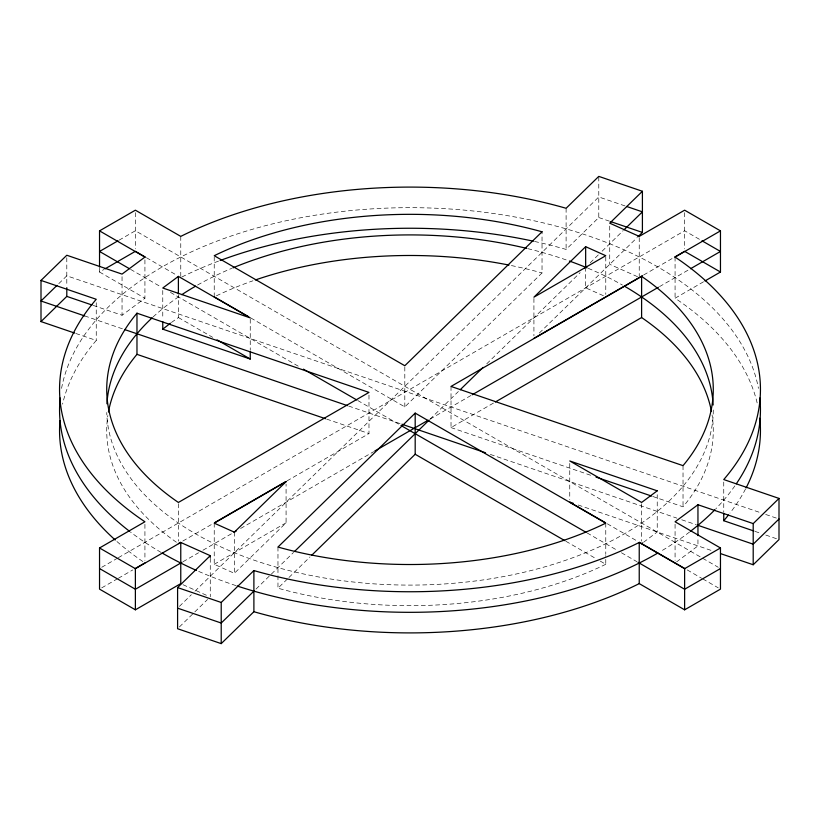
<?xml version="1.0" encoding="UTF-8"?>
<svg xmlns="http://www.w3.org/2000/svg" width="820" height="820" viewBox="0 0 820 820"><rect width="100%" height="100%" fill="white"/><g stroke="black" fill="none" stroke-linecap="round" stroke-linejoin="round"><path stroke-width="0.61" stroke-dasharray="4.1 3.07" d="M58.794 283.638L66.799 275.817L760.827 512.787M179.426 606.359L191.326 594.736M194.986 591.159L598.784 196.964L625.445 206.066M179.406 626.951L193.93 612.776M194.832 611.884L207.542 599.481M214.225 523.15L214.225 564.293L234.346 573.313L286.077 522.811L286.077 484.148M250.787 317.965L404.813 406.894L542.03 272.947L542.03 231.793M534.568 241.459A350.447 202.325 0 0 1 566.107 249.434L598.784 217.536L598.784 176.382M256.004 589.078L293.55 552.424M429.977 419.235L458.37 391.529M486.752 363.813L580.15 272.64M590.216 262.81L598.457 254.764M602.116 251.186L623.179 230.625M277.97 575.732L277.97 588.207L288.035 578.387M288.947 577.485L309.991 556.954M539.365 333.022L636.966 237.749M93.224 305.419L122.047 315.259L144.925 298.224L144.925 259.653M171.4 322.496L178.391 317.545L178.391 295.097M643.628 542.215L657.23 531.985L657.23 493.332M676.561 561.915L697.953 545.894L697.953 538.176M119.084 240.168L135.382 230.758L701.623 557.672M99.538 268.284L99.538 272.025L103.884 269.513M101.762 567.276L117.27 558.317M118.377 557.672L684.618 230.758L700.915 240.168M101.752 587.848L117.25 578.899M118.357 578.264L132.748 569.951M182.819 541.046L212.739 523.775M286.979 480.909L368.979 433.565L368.979 394.912M643.659 274.987L673.548 257.726M183.024 561.731L198.542 552.772M202.97 550.22L232.89 532.938M240.649 528.459L373.623 451.697M430.131 419.061L471.131 395.394M659.516 286.631L689.435 269.36M214.225 564.293L286.077 522.811M451.02 386.435L451.02 427.589L494.234 402.63M757.147 402.907A350.447 202.325 0 0 0 675.075 298.224L703.857 281.608M598.784 217.536L609.691 221.256M765.675 514.447L776.581 518.168M451.02 427.589L592.399 475.856M652.812 496.489L683.029 506.801A303.277 175.09 0 0 0 712.057 414.93M754.974 531.37L760.98 533.42M765.788 535.06L776.601 538.75M84.603 315.895L123.359 329.127M348.654 406.054L400.734 423.837M490.37 454.434L676.889 518.127M681.738 519.778L696.272 524.738M75.829 333.473L96.248 340.443A350.447 202.325 0 0 0 62.566 404.137M326.688 419.122L368.979 433.565M578.141 504.987L711.165 550.404M206.384 595.248L182.501 584.476M603.366 295.692L585.654 287.84L585.654 269.134M637.499 276.678L609.731 264.327L609.731 224.424M702.73 558.317L718.238 567.276M146.452 257.726L176.341 274.987M607.343 523.816L637.191 541.056M687.252 569.951L701.643 578.264M702.75 578.899L718.248 587.848M130.564 269.36L161.591 287.277M170.458 292.391L300.11 367.247M357.735 400.508L399.842 424.821M587.11 532.938L617.029 550.22M621.457 552.772L636.976 561.731M99.538 272.025L144.925 298.224M178.391 317.545L212.657 337.327M565.882 541.261L595.802 558.543M600.24 561.095L605.775 564.293L605.775 555.57M723.752 482.047L723.752 511.977M684.618 212.677L684.618 248.839M683.029 465.647L683.029 506.801M675.075 257.08L675.075 298.224M675.075 524.267L675.075 560.429M641.609 503.705L641.609 541.118M639.231 237.636L639.231 276.289M605.775 256.947L605.775 294.359M605.775 523.15L605.775 554.32M569.756 463.464L569.756 499.626M566.107 208.28L566.107 249.434M533.922 298.439L533.922 335.851M404.813 366.991L404.813 406.894M277.97 547.053L277.97 574.492M250.243 319.123L250.243 350.304M234.346 532.159L234.346 573.313M214.225 256.947L214.225 295.61M210.268 558.246L210.268 596.827M180.769 236.385L180.769 276.289M178.391 503.705L178.391 541.118M162.77 290.505L162.77 319.185M144.925 524.339L144.925 560.347M135.382 212.677L135.382 248.839M122.047 276.678L122.047 315.259M96.248 302.723L96.248 340.443M66.799 257.736L66.799 286.416M713.277 410A303.277 175.09 0 0 1 412.163 585.091A303.277 175.09 0 0 1 106.754 412.501M153.084 316.961A303.277 175.09 0 0 1 179.795 296.01M197.599 285.022A303.277 175.09 0 0 1 231.742 268.345M527.824 248.665A303.277 175.09 0 0 1 568.229 260.627M588.258 268.345A303.277 175.09 0 0 1 622.4 285.022M734.864 485.881A350.447 202.325 0 0 1 715.85 508.769M689.61 531.975A350.447 202.325 0 0 1 659.997 551.788M235.986 585.624A350.447 202.325 0 0 1 197.64 570.945M161.099 552.424A350.447 202.325 0 0 1 130.39 531.975M61.561 388.372A350.447 202.325 0 0 1 410 207.675A350.447 202.325 0 0 1 758.438 388.372M605.775 564.293A303.277 175.09 0 0 1 277.97 588.207M176.402 542.235A303.277 175.09 0 0 1 107.85 415.504M216.429 295.794A303.277 175.09 0 0 1 252.919 280.799M511.413 265.567A303.277 175.09 0 0 1 542.03 272.947M745.544 488.945A350.447 202.325 0 0 1 729.954 513.125M142.875 561.546A350.447 202.325 0 0 1 116.194 540.862M181.886 276.986A350.447 202.325 0 0 1 218.981 260.945"/><path stroke-width="1.23" d="M74.63 333.063L41 321.583L41 280.43L66.799 255.245L122.047 274.106L144.925 257.08L99.538 230.871L99.538 267.033M57.01 285.37L41 301.002L84.603 315.895M41 321.583L66.799 296.399L66.799 287.666M704.964 280.973L720.462 272.025L720.462 230.871L675.075 257.08A350.447 202.325 0 0 1 723.752 479.556L779 498.416L753.201 523.601L697.953 504.741L675.075 521.776L720.462 547.975L720.462 589.129L684.618 609.813L639.231 583.614A350.447 202.325 0 0 1 253.892 611.72L221.215 643.618L177.591 628.725L177.591 587.571L210.268 555.673L180.769 542.461L135.382 568.67L99.538 547.975L99.538 589.129L135.382 609.813L180.769 583.614L180.769 542.461M221.215 643.618L221.215 602.464L253.892 570.566A350.447 202.325 0 0 0 639.231 542.461L684.618 568.67L720.462 547.975M415.186 413.106L277.97 547.053A303.277 175.09 0 0 0 605.775 523.15L415.186 413.106L415.186 454.259L311.815 555.16M585.654 246.687L533.922 297.188L605.775 255.707L585.654 246.687L585.654 267.884M99.538 230.871L135.382 210.186L180.769 236.385A350.447 202.325 0 0 1 566.107 208.28L598.784 176.382L642.409 191.275L609.731 223.173L639.231 236.385L684.618 210.186L720.462 230.871M254.179 590.861L221.215 623.036L177.591 608.143M294.462 551.532L429.065 420.127M460.194 389.736L483.082 367.391M584.721 268.171L586.556 266.377M624.092 229.733L642.409 211.857L626.654 206.476M637.868 236.857L642.409 232.429L642.409 191.275M779 518.998L753.201 544.183L697.482 525.159M720.77 553.684L753.201 564.755L779 539.57L779 498.416M250.243 351.554L250.243 359.037L162.77 329.168L170.427 323.223M178.391 276.391L162.77 288.015L250.243 317.883L178.391 276.391L178.391 293.847M641.609 543.609L642.624 542.912M117.998 240.793L99.538 251.453L129.457 268.724M104.97 268.888L135.382 251.33L145.345 257.09M99.538 547.975L144.925 521.776A350.447 202.325 0 0 1 96.248 299.29L41 280.43M134.962 568.68L144.925 562.92M178.391 543.609L180.605 542.327M214.953 522.494L285.872 481.545M533.922 338.342L642.552 275.622M674.655 257.09L684.618 251.33L720.462 272.025M641.609 276.391L451.02 386.435L683.029 465.647A303.277 175.09 0 0 0 641.609 276.391L641.609 317.545A303.277 175.09 0 0 1 711.452 411.404M181.917 562.366L135.382 589.242L99.538 568.547M233.997 532.303L236.211 531.022M374.73 451.051L427.917 420.342M472.238 394.758L658.409 287.277M690.543 268.724L720.462 251.453L702.002 240.793M495.341 401.995L641.609 317.545M720.462 568.547L684.618 589.242L638.083 562.366M610.9 221.677L642.409 232.429M136.971 313.199L368.979 392.411L178.391 502.455A303.277 175.09 0 0 1 136.971 313.199L136.971 354.353A303.277 175.09 0 0 0 108.445 411.978M66.799 296.399L92.024 305.009M596.027 477.096L651.603 496.069M723.752 513.228L723.752 520.71L753.775 530.96M124.578 329.537L347.444 405.633M401.943 424.247L485.522 452.783M136.971 354.353L325.478 418.712M573.344 503.347L569.756 502.117L605.129 522.545M177.591 587.571L221.215 602.464M214.225 296.85L248.573 316.684M639.405 542.327L685.038 568.68M303.431 369.164L356.618 399.873M400.949 425.467L586.003 532.303M217.085 339.88L250.243 359.037M415.186 454.259L564.775 540.626M753.201 523.601L753.201 564.755M697.953 504.741L697.953 535.603M684.618 568.67L684.618 609.813M639.231 542.461L639.231 583.614M253.892 570.566L253.892 611.72M210.268 555.673L210.268 557.385M162.77 321.686L162.77 329.168M135.382 568.67L135.382 609.813M106.918 403.747A303.277 175.09 0 0 1 152.202 317.781M181.814 294.667A303.277 175.09 0 0 1 195.549 286.19M232.911 267.863A303.277 175.09 0 0 1 526.645 248.378M569.387 261.037A303.277 175.09 0 0 1 587.089 267.863M624.45 286.19A303.277 175.09 0 0 1 713.144 404.998M759.822 397.966A350.447 202.325 0 0 1 736.288 483.82M714.968 509.671A350.447 202.325 0 0 1 690.543 531.247M657.804 553.069A350.447 202.325 0 0 1 237.195 586.013M196.472 570.433A350.447 202.325 0 0 1 162.196 553.069M129.457 531.247A350.447 202.325 0 0 1 60.178 397.966M255.327 279.968A303.277 175.09 0 0 1 508.984 265.075M759.781 418.159A350.447 202.325 0 0 1 746.118 487.838M728.447 515.032A350.447 202.325 0 0 1 723.752 520.71M115.23 540.001A350.447 202.325 0 0 1 59.983 420.568M220.139 260.514A350.447 202.325 0 0 1 533.359 241.203M286.077 481.658L234.346 532.159L214.225 523.15L286.077 481.658M542.03 231.793L404.813 365.74L214.225 255.707A303.277 175.09 0 0 1 542.03 231.793M657.23 490.831L641.609 502.455L569.756 460.963L657.23 490.831"/></g></svg>
